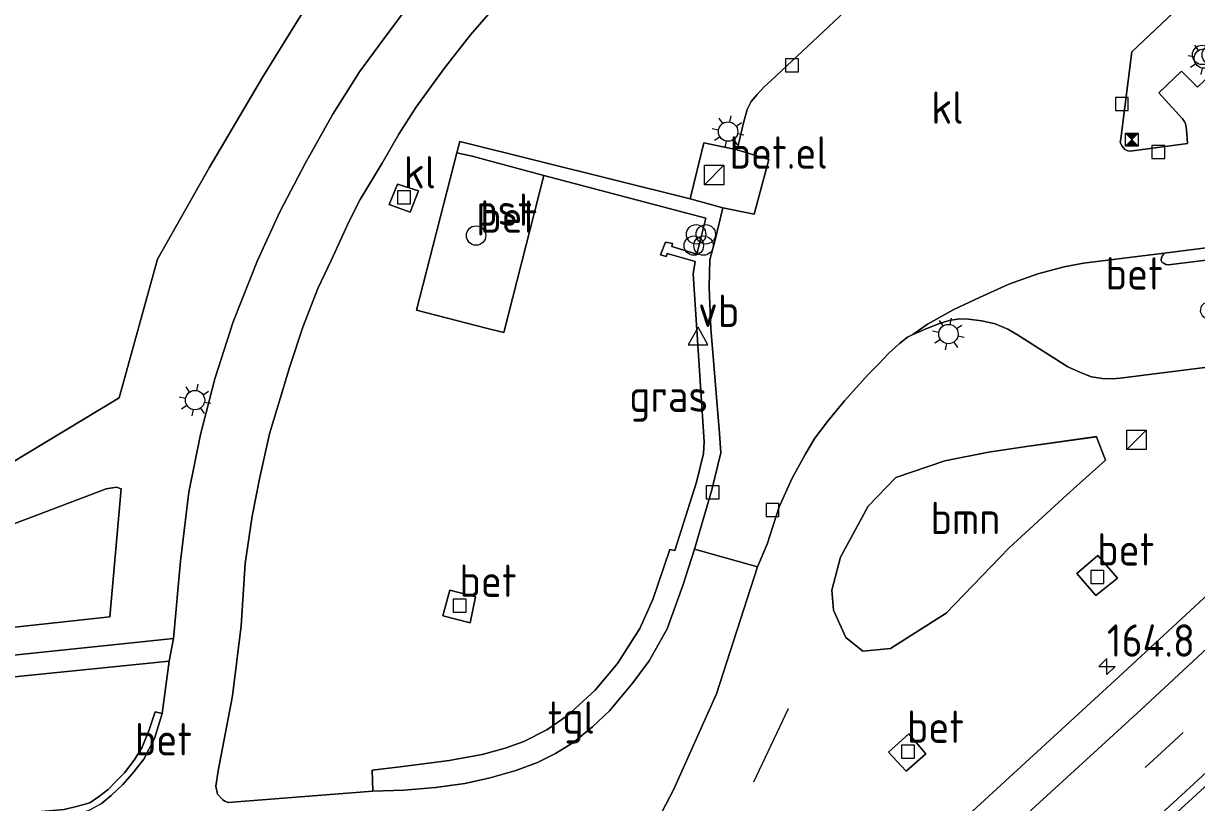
# Model space of a CAD drawing. Extents: x 253736 to 255979, y 477184 to 479215.
# Drawn here: x 255471.7 to 255562.3, y 478558.1 to 478618.3 of the extents above; entities that cross this region are included whole.
import ezdxf
from ezdxf.enums import TextEntityAlignment as Align

# ---------------------------------------------------------------- set-up
doc = ezdxf.new("R2010")
doc.units = 0
doc.linetypes.add('39strp', pattern=[12, 3, -9])
for name, color, linetype, lineweight in [('af-bs-doorgang', 8, 'Continuous', 18), ('af-bs-rasterhekwerk', 8, 'hekwerk', 18), ('as-bs-kilometr', 8, 'Continuous', 18), ('bp-b5-bomenstruiken', 8, 'Continuous', 18), ('bp-b5-boom', 8, 'Continuous', 18), ('bp-b5-grasland', 8, 'Continuous', 18), ('bp-bs-bomenrij', 8, 'laanbep', 18), ('mk-bs-39streep 0.15', 8, '39strp', 18), ('mk-bs-streep 0.15', 8, 'Continuous', 18), ('og-bs-bebouwing', 8, 'Continuous', 18), ('og-bs-inrichtingselement', 8, 'Continuous', 18), ('og-bs-terreinafscheiding', 8, 'Continuous', 18), ('vh-b5-verh_soort', 8, 'Continuous', 18), ('vh-bs-band', 8, 'Continuous', 18), ('wh-bs-kolk', 8, 'Continuous', 18), ('wm-bs-lichtmast', 8, 'Continuous', 18), ('wm-bs-verkeersbord', 8, 'Continuous', 18)]:
    doc.layers.add(name, color=color, linetype=linetype, lineweight=lineweight)
doc.styles.add('rtw_iso', font='isocp.shx')
doc.linetypes.add('hekwerk', pattern='A,7,-1.5,[1,RTW.shx,S=0.75,R=0,X=0,Y=0],-1.5', length=10)
doc.linetypes.add('laanbep', pattern='A,20,-1,[4,RTW.shx,S=0.75,R=0,X=0,Y=0],-1', length=22)

# ---------------------------------------------------------------- blocks, each defined once
blk = doc.blocks.new('kolk')
blk.add_lwpolyline([(-0.5, -0.5), (0.5, -0.5), (0.5, 0.5), (-0.5, 0.5)], close=True)
blk = doc.blocks.new('verkeersbord')
for p, q in [((0, 0.75), (-0.75, -0.625)), ((0.75, -0.625), (0, 0.75)), ((-0.75, -0.625), (0.75, -0.625))]:
    blk.add_line(p, q)
blk = doc.blocks.new('dtbattr')
at = {"style": 'rtw_iso'}
blk.add_attdef('TAG', (0.591, 0.868), '', height=2.5, dxfattribs=at)
blk = doc.blocks.new('camera')
h = blk.add_hatch(color=256)
h.paths.add_polyline_path([(0.5, 0.5), (-0.5, 0.5), (0, 0)])
h.paths.add_polyline_path([(0, 0), (-0.5, -0.5), (0.5, -0.5)])
for p, q in [((-0.5, 0.5), (0.5, -0.5)), ((0.5, 0.5), (-0.5, -0.5))]:
    blk.add_line(p, q)
blk.add_lwpolyline([(-0.5, 0.5), (0.5, 0.5), (0.5, -0.5), (-0.5, -0.5)], close=True)
blk = doc.blocks.new('dtbattr-r')
at = {"style": 'rtw_iso'}
blk.add_attdef('TAG', text='', height=2.5, dxfattribs=at).set_placement((0, 0), align=Align.MIDDLE_CENTER)
blk = doc.blocks.new('RW1 Buren totaal_ACAD_1_FMEBLOCK282')
at = {"layer": 'bp-b5-grasland'}
for points in [[(31.935, 30.578, 25.625), (10.973, 10.922, 25.37), (10.432, 10.442, 25.37), (9.894, 9.848, 25.376), (9.426, 9.302, 25.382), (9.102, 8.676, 25.382), (8.841, 7.662, 25.382), (8.335, 5.571, 25.397), (5.762, 6.109, 25.43), (4.699, 1.79, 25.436), (-13.085, 6.204, 25.313), (-13.31, 5.35, 25.295), (-16.433, -6.825, 25.295), (-11.051, -8.225, 25.295), (-9.681, -8.556, 25.325), (-6.595, 3.589, 25.325), (5.915, 0.298, 25.433), (5.234, -2.491, 25.412), (3.288, -1.902, 25.4), (3.352, -1.668, 25.4), (2.798, -1.577, 25.394), (2.41, -2.55, 25.394), (2.845, -2.677, 25.4), (2.923, -2.444, 25.397), (5.106, -3.057, 25.442), (4.93, -4.005, 25.415), (5.782, -17.006, 25.313), (5.735, -17.897, 25.31), (5.189, -20.103, 25.307), (3.535, -25.383, 25.277), (3.146, -25.306, 25.274), (1.831, -29.192, 25.289), (0.829, -31.423, 25.286), (-0.908, -34.139, 25.277), (-2.632, -36.201, 25.277), (-4.794, -38.181, 25.271), (-6.356, -39.245, 25.259), (-8.15, -40.146, 25.259), (-9.578, -40.672, 25.256), (-11.352, -41.15, 25.268), (-13.917, -41.635, 25.292), (-17.705, -42.12, 25.349), (-19.852, -42.369, 25.325), (-19.814, -43.985, 25.19), (-30.989, -44.872, 25.172), (-31.251, -44.773, 25.166), (-31.436, -44.649, 25.163), (-31.802, -44.236, 25.163), (-31.935, -43.596, 25.16), (-31.756, -42.421, 25.196), (-30.651, -36.635, 25.199), (-29.987, -31.219, 25.205), (-29.672, -26.399, 25.223), (-29.138, -22.754, 25.202), (-28.56, -19.849, 25.172), (-27.801, -16.367, 25.16), (-27.124, -14.172, 25.169), (-26.235, -11.184, 25.163), (-25.23, -8.138, 25.172), (-24.06, -5.152, 25.169), (-23.041, -2.981, 25.205), (-21.632, 0.055, 25.205), (-20.787, 1.736, 25.214), (-19.096, 4.537, 25.253), (-17.796, 6.775, 25.265), (-16.489, 8.838, 25.247), (-14.309, 11.854, 25.268), (-12.271, 14.465, 25.232), (-9.996, 17.065, 25.223), (-7.15, 20.103, 25.226), (-3.921, 23.233, 25.211), (3.694, 30.675, 25.223), (18.339, 44.872, 25.283)], [(-0.611, 21.18, 25.148), (-1.831, 22.4, 25.121), (-3.037, 21.144, 25.112), (-1.833, 19.877, 25.13)], [(-16.921, 0.756, 25.046), (-16.27, 2.404, 25.1), (-17.907, 2.912, 25.079), (-18.558, 1.346, 25.094)], [(-11.868, -28.977, 24.797), (-13.866, -28.467, 24.764), (-14.402, -30.44, 24.761), (-12.3, -30.991, 24.785)]]:
    blk.add_polyline3d(points, close=True, dxfattribs=at)
blk = doc.blocks.new('RW1 Buren totaal_ACAD_1_FMEBLOCK301')
at = {"layer": 'bp-b5-grasland'}
for points in [[(-72.247, -53.831, 25.364), (-69.914, -49.353, 25.358), (-66.591, -41.919, 25.292), (-63.411, -32.11, 25.262), (-62.675, -30.349, 25.346), (-61.734, -27.483, 25.355), (-60.736, -25.261, 25.406), (-59.74, -23.43, 25.439), (-58.982, -22.164, 25.457), (-58.003, -20.873, 25.46), (-56.696, -19.294, 25.469), (-54.868, -17.251, 25.487), (-54.078, -16.443, 25.481), (-53.288, -15.638, 25.478), (-52.436, -14.854, 25.487), (-51.834, -14.369, 25.502), (-51.405, -14.156, 25.517), (-50.938, -13.954, 25.523), (-50.335, -13.685, 25.535), (-49.354, -13.31, 25.589), (-48.609, -13.082, 25.61), (-47.815, -12.946, 25.613), (-47.126, -12.963, 25.619), (-46.078, -13.107, 25.622), (-45.045, -13.332, 25.628), (-44.072, -13.752, 25.631), (-43.339, -14.182, 25.634), (-39.435, -16.649, 25.652), (-38.938, -16.878, 25.652), (-38.346, -17.154, 25.652), (-37.624, -17.424, 25.649), (-36.782, -17.569, 25.652), (-36.014, -17.579, 25.652), (-35.391, -17.535, 25.652), (-26.214, -16.382, 25.685)], [(-14.016, -20.722, 25.721), (-35.506, -40.621, 25.662), (-51.523, -55.314, 25.626)]]:
    blk.add_polyline3d(points, dxfattribs=at)
for points in [[(-37.234, -22.053, 25.598), (-42.823, -22.851, 25.535), (-45.558, -23.261, 25.538), (-48.951, -23.921, 25.523), (-52.742, -25.215, 25.487), (-54.876, -27.414, 25.382), (-56.993, -31.368, 25.358), (-57.668, -33.922, 25.31), (-57.545, -35.465, 25.304), (-56.593, -37.564, 25.31), (-55.28, -38.623, 25.403), (-53.133, -38.43, 25.469), (-48.837, -35.697, 25.502), (-43.962, -30.636, 25.445), (-39.508, -26.544, 25.52), (-36.523, -23.879, 25.52)], [(-37.282, -34.329, 25.25), (-35.602, -32.98, 25.274), (-37.122, -31.25, 25.271), (-38.742, -32.63, 25.268)], [(-51.935, -47.91, 25.169), (-50.407, -46.561, 25.157), (-51.723, -45.013, 25.229), (-53.295, -46.437, 25.256)]]:
    blk.add_polyline3d(points, close=True, dxfattribs=at)
blk = doc.blocks.new('dtb')
blk.add_circle((0, 0), 0.75)
blk = doc.blocks.new('prullenbak')
for centre in [(-0.375, 0), (0.375, 0)]:
    blk.add_circle(centre, 0.75)
blk = doc.blocks.new('kast')
blk.add_line((-0.75, -0.75), (0.75, 0.75))
blk.add_lwpolyline([(-0.75, 0.75), (0.75, 0.75), (0.75, -0.75), (-0.75, -0.75)], close=True)
blk = doc.blocks.new('lantaarnpaal')
for p, q in [((0, 0.75), (0, 1.25)), ((-0.75, 0), (-1.25, 0)), ((-0.884, 0.884), (-0.53, 0.53)), ((0.53, 0.53), (0.884, 0.884)), ((0.75, 0), (1.25, 0)), ((-0.53, -0.53), (-0.884, -0.884)), ((0, -0.75), (0, -1.25)), ((0.53, -0.53), (0.884, -0.884))]:
    blk.add_line(p, q)
blk.add_circle((0, 0), 0.75)
blk = doc.blocks.new('RW1 Buren totaal_ACAD_1_FMEBLOCK906')
at = {"layer": 'vh-b5-verh_soort'}
for points in [[(-19.874, -2.733, 25.517), (-18.76, -1.934, 25.502), (-16.725, -0.806, 25.514), (-14.731, 0.136, 25.523), (-12.473, 1.16, 25.571), (-10.225, 1.945, 25.628), (-8.192, 2.488, 25.652), (-6.705, 2.781, 25.697), (-0.464, 3.54, 25.739), (-0.481, 3.49, 25.733), (-0.567, 3.397, 25.733), (-0.681, 3.222, 25.733), (-0.701, 2.989, 25.73), (-0.626, 2.827, 25.73), (-0.49, 2.766, 25.73), (-0.332, 2.663, 25.73), (-0.13, 2.66, 25.733), (10.47, 3.955, 25.796), (10.863, 4.113, 25.799), (11.03, 4.249, 25.811), (11.122, 4.428, 25.82), (11.139, 4.671, 25.82), (11.091, 4.791, 25.82), (10.909, 4.953, 25.82), (10.716, 4.974, 25.82), (19.874, 6.156, 25.775), (10.197, -3.122, 25.7), (9.808, -3.505, 25.685), (9.361, -3.894, 25.661), (8.508, -4.416, 25.661), (7.968, -4.536, 25.661), (7.21, -4.658, 25.661), (6.541, -4.807, 25.661), (5.317, -4.958, 25.685), (-3.86, -6.111, 25.652), (-4.483, -6.156, 25.652), (-5.251, -6.146, 25.652), (-6.093, -6.001, 25.649), (-6.815, -5.731, 25.652), (-7.407, -5.455, 25.652), (-7.905, -5.225, 25.652), (-11.808, -2.758, 25.634), (-12.541, -2.329, 25.631), (-13.514, -1.909, 25.628), (-14.547, -1.684, 25.622), (-15.595, -1.539, 25.619), (-16.284, -1.523, 25.613), (-17.078, -1.659, 25.61), (-17.823, -1.887, 25.589), (-18.804, -2.262, 25.535), (-19.407, -2.531, 25.523)], [(4.352, -0.071, 25.754), (2.806, -0.254, 25.739), (2.582, -0.361, 25.736), (2.398, -0.551, 25.739), (2.306, -0.96, 25.745), (2.464, -1.262, 25.742), (2.738, -1.459, 25.742), (3.025, -1.503, 25.748), (6.161, -1.121, 25.748), (6.376, -1.066, 25.745), (6.62, -0.854, 25.745), (6.734, -0.626, 25.745), (6.701, -0.377, 25.745), (6.626, -0.106, 25.745), (6.431, 0.041, 25.751), (6.214, 0.078, 25.745), (5.777, 0.077, 25.751)]]:
    blk.add_polyline3d(points, close=True, dxfattribs=at)
blk = doc.blocks.new('RW1 Buren totaal_ACAD_1_FMEBLOCK908')
at = {"layer": 'vh-b5-verh_soort'}
for points in [[(13.508, 2.824, 25.739), (13.6, 2.635, 25.739), (13.565, 2.421, 25.739), (13.341, 2.082, 25.76), (12.62, 1.131, 25.781), (1.551, -9.365, 25.826), (-2.795, -4.752, 25.88), (-4.576, -6.53, 25.841), (-5.859, -5.332, 25.85), (-7.624, -7.018, 25.838), (-8.874, -5.775, 25.835), (-10.62, -7.457, 25.79), (-8.78, -9.466, 25.793), (-8.661, -9.64, 25.793), (-8.552, -9.822, 25.793), (-8.472, -10.282, 25.793), (-8.394, -11.383, 25.718), (-12.828, -11.966, 25.601), (-13.014, -11.932, 25.595), (-13.247, -11.832, 25.598), (-13.459, -11.58, 25.598), (-13.6, -11.288, 25.598), (-13.549, -11.01, 25.601), (-12.703, -4.292, 25.646), (4.361, 11.826, 25.778), (4.51, 11.927, 25.778), (4.714, 11.966, 25.784), (5.03, 11.752, 25.784)], [(12.21, 2.305, 25.772), (4.293, 10.457, 25.772), (-5.648, 1.032, 25.772), (2.282, -7.212, 25.772)]]:
    blk.add_polyline3d(points, close=True, dxfattribs=at)
blk = doc.blocks.new('RW1 Buren totaal_ACAD_1_FMEBLOCK911')
at = {"layer": 'vh-b5-verh_soort'}
for points in [[(35.87, 7.82, 25.82), (20.747, -6.634, 25.775), (11.589, -7.816, 25.82), (0.409, -9.25, 25.739), (-5.832, -10.009, 25.697), (-7.319, -10.301, 25.652), (-9.352, -10.844, 25.628), (-11.6, -11.629, 25.571), (-13.858, -12.654, 25.523), (-15.852, -13.595, 25.514), (-17.887, -14.724, 25.502), (-19.001, -15.522, 25.517), (-19.43, -15.735, 25.502), (-20.032, -16.22, 25.487), (-20.884, -17.004, 25.478), (-21.674, -17.809, 25.481), (-22.464, -18.617, 25.487), (-24.292, -20.66, 25.469), (-25.6, -22.239, 25.46), (-26.578, -23.531, 25.457), (-27.337, -24.796, 25.439), (-28.332, -26.627, 25.406), (-29.33, -28.849, 25.355), (-30.271, -31.715, 25.346), (-31.008, -33.476, 25.262), (-35.87, -32.116, 25.193), (-34.54, -27.535, 25.202), (-33.836, -24.658, 25.199), (-33.957, -23.175, 25.229), (-34.628, -15.059, 25.319), (-34.748, -11.873, 25.331), (-34.701, -9.761, 25.346), (-34.293, -8.206, 25.358), (-33.703, -5.724, 25.367), (-31.26, -6.221, 25.367), (-30.141, -2.002, 25.379), (-32.589, -1.25, 25.397), (-32.084, 0.84, 25.382), (-31.823, 1.855, 25.382), (-31.499, 2.48, 25.382), (-31.031, 3.026, 25.376), (-30.492, 3.621, 25.37), (-29.952, 4.101, 25.37), (-8.99, 23.757, 25.625), (-8.01, 24.702, 25.628), (-6.332, 26.3, 25.685), (-5.775, 26.829, 25.685), (-5.24, 27.285, 25.685), (-4.685, 27.697, 25.673), (-4.078, 28.057, 25.673), (-3.53, 28.371, 25.667), (-2.951, 28.59, 25.667), (-2.229, 28.711, 25.67), (-1.6, 28.719, 25.682), (5.953, 29.392, 25.814), (6.848, 29.651, 25.814), (7.212, 29.8, 25.814), (7.681, 30.087, 25.811), (8.177, 30.471, 25.808), (8.556, 30.803, 25.814), (11.499, 33.476, 25.802)], [(24.118, 13.438, 25.739), (15.64, 22.366, 25.784), (15.324, 22.579, 25.784), (15.12, 22.541, 25.778), (14.97, 22.44, 25.778), (-2.093, 6.322, 25.646), (-2.94, -0.397, 25.601), (-2.99, -0.674, 25.598), (-2.849, -0.967, 25.598), (-2.637, -1.219, 25.598), (-2.404, -1.318, 25.595), (-2.218, -1.353, 25.601), (2.216, -0.77, 25.718), (2.138, 0.331, 25.793), (2.058, 0.792, 25.793), (1.948, 0.974, 25.793), (1.83, 1.147, 25.793), (-0.01, 3.156, 25.79), (1.736, 4.838, 25.835), (2.986, 3.596, 25.838), (4.751, 5.281, 25.85), (6.034, 4.083, 25.841), (7.815, 5.862, 25.88), (12.161, 1.248, 25.826), (23.23, 11.745, 25.781), (23.951, 12.695, 25.76), (24.175, 13.035, 25.739), (24.209, 13.248, 25.739)]]:
    blk.add_polyline3d(points, close=True, dxfattribs=at)
blk = doc.blocks.new('hecto')
for p, q in [((0, 0.625), (-0.625, 0)), ((0, -0.625), (0, 0.625)), ((-0.625, 0), (0.625, 0)), ((0.625, 0), (0, -0.625))]:
    blk.add_line(p, q)

msp = doc.modelspace()

# ---------------------------------------------------------------- linework, layer by layer
at = {"layer": 'af-bs-doorgang'}
for points in [[(255506.326, 478608.097, 25.325), (255505.164, 478608.362, 25.295)], [(255507.423, 478594.787, 25.295), (255508.793, 478594.456, 25.325)]]:
    msp.add_polyline3d(points, dxfattribs=at)
at = {"layer": 'af-bs-rasterhekwerk'}
for points in [[(255505.164, 478608.362, 25.295), (255502.041, 478596.187, 25.295), (255507.423, 478594.787, 25.295)], [(255508.793, 478594.456, 25.325), (255511.879, 478606.601, 25.325), (255506.326, 478608.097, 25.325)]]:
    msp.add_polyline3d(points, dxfattribs=at)
at = {"layer": 'bp-b5-bomenstruiken'}
for points in [[(255566.793, 478694.402, 25.34), (255558.304, 478688.337, 25.328), (255550.402, 478683.304, 25.355), (255544.619, 478679.189, 25.271), (255539.29, 478673.971, 25.271), (255532.293, 478667.605, 25.274), (255525.881, 478661.039, 25.277), (255524.288, 478659.206, 25.253), (255519.66, 478653.982, 25.184), (255513.636, 478647.592, 25.256), (255510.24, 478643.046, 25.256), (255505.883, 478636.603, 25.199), (255503.276, 478632.76, 25.196), (255499.961, 478628.152, 25.208), (255494.515, 478621.277, 25.193), (255490.164, 478614.227, 25.208), (255486.008, 478607.189, 25.22), (255482.037, 478600.122, 25.166), (255479.076, 478589.411, 25.283), (255465.001, 478580.942, 25.235)], [(255447.968, 478570.977, 24.815), (255478.051, 478582.391, 25.139), (255478.847, 478582.523, 25.16), (255479.217, 478582.388, 25.169), (255478.341, 478572.498, 25.247), (255468.834, 478571.45, 25.115)]]:
    msp.add_polyline3d(points, dxfattribs=at)
at = {"layer": 'bp-b5-boom'}
msp.add_polyline3d([(255554.569, 478586.414, 25.598), (255555.28, 478584.588, 25.52), (255552.295, 478581.924, 25.52), (255547.84, 478577.832, 25.445), (255542.966, 478572.77, 25.502), (255538.669, 478570.037, 25.469), (255536.523, 478569.844, 25.403), (255535.21, 478570.903, 25.31), (255534.258, 478573.002, 25.304), (255534.135, 478574.545, 25.31), (255534.809, 478577.099, 25.358), (255536.927, 478581.053, 25.382), (255539.06, 478583.253, 25.487), (255542.852, 478584.547, 25.523), (255546.244, 478585.207, 25.538), (255548.979, 478585.616, 25.535)], close=True, dxfattribs=at)
at = {"layer": 'bp-b5-grasland'}
for points in [[(255465.001, 478580.942, 25.235), (255479.076, 478589.411, 25.283), (255482.037, 478600.122, 25.166), (255486.008, 478607.189, 25.22), (255490.164, 478614.227, 25.208), (255494.515, 478621.277, 25.193), (255499.961, 478628.152, 25.208), (255503.276, 478632.76, 25.196), (255505.883, 478636.603, 25.199), (255510.24, 478643.046, 25.256), (255513.636, 478647.592, 25.256), (255519.66, 478653.982, 25.184), (255524.288, 478659.206, 25.253), (255525.881, 478661.039, 25.277), (255532.293, 478667.605, 25.274), (255539.29, 478673.971, 25.271), (255544.619, 478679.189, 25.271), (255550.402, 478683.304, 25.355), (255558.304, 478688.337, 25.328), (255566.793, 478694.402, 25.34)], [(255570.141, 478686.717, 25.481), (255562.033, 478679.336, 25.481), (255561.122, 478680.35, 25.532), (255550.468, 478675.872, 25.538), (255525.623, 478652.093, 25.55), (255514.573, 478641.094, 25.538), (255510.604, 478631.115, 25.391), (255511.26, 478630.446, 25.388), (255507.468, 478626.556, 25.451), (255504.492, 478623.381, 25.433), (255501.541, 478619.885, 25.46), (255499.515, 478617.16, 25.472), (255497.63, 478614.605, 25.469), (255495.579, 478611.343, 25.469), (255493.43, 478607.517, 25.466), (255491.466, 478603.792, 25.412), (255489.75, 478600.025, 25.403), (255487.875, 478595.3, 25.385), (255486.456, 478590.893, 25.358), (255485.35, 478586.575, 25.355), (255484.457, 478582.125, 25.28), (255483.811, 478576.796, 25.223), (255483.274, 478570.827, 25.127), (255452.626, 478567.631, 25.202)], [(255468.834, 478571.45, 25.115), (255478.341, 478572.498, 25.247), (255479.217, 478582.388, 25.169), (255478.847, 478582.523, 25.16), (255478.051, 478582.391, 25.139), (255447.968, 478570.977, 24.815)], [(255566.343, 478555.935, 25.94), (255546.277, 478537.612, 25.885), (255528.885, 478521.905, 25.847), (255510.645, 478505.634, 25.794), (255492.78, 478489.942, 25.746), (255485.58, 478483.661, 25.724), (255482.91, 478487.644, 25.772), (255490.181, 478493.98, 25.795), (255507.874, 478509.505, 25.833), (255526.432, 478526.11, 25.888), (255543.582, 478541.593, 25.924), (255563.526, 478559.905, 25.952)]]:
    msp.add_polyline3d(points, dxfattribs=at)
msp.add_polyline3d([(255482.384, 478565.012, 25.124), (255481.843, 478565.156, 25.181), (255481.379, 478563.753, 25.193), (255480.842, 478562.414, 25.181), (255480.223, 478561.425, 25.205), (255479.479, 478560.423, 25.211), (255478.824, 478559.778, 25.166), (255478.212, 478559.145, 25.16), (255477.461, 478558.584, 25.145), (255476.79, 478558.12, 25.145), (255475.874, 478557.854, 25.145), (255474.805, 478557.589, 25.145), (255472.154, 478557.376, 25.145), (255472.038, 478556.912, 25.067), (255447.693, 478555.171, 25.088), (255440.334, 478554.749, 25.172), (255438.07, 478554.556, 25.17), (255436.981, 478556.181, 25.212), (255453.397, 478566.067, 25.196), (255482.917, 478569.065, 25.1)], close=True, dxfattribs=at)
at = {"layer": 'bp-bs-bomenrij'}
msp.add_polyline3d([(255528.094, 478559.735, 25.409), (255530.776, 478565.399, 25.355)], dxfattribs=at)
at = {"layer": 'mk-bs-39streep 0.15'}
msp.add_polyline3d([(255743.486, 478742.65, 26.334), (255733.764, 478732.487, 26.307), (255716.416, 478714.5, 26.262), (255703.477, 478701.334, 26.214), (255686.146, 478683.807, 26.189), (255669.011, 478666.651, 26.132), (255651.806, 478649.664, 26.095), (255634.156, 478632.487, 26.044), (255616.755, 478615.656, 26.001), (255597.113, 478597.019, 25.955), (255578.859, 478579.877, 25.915), (255560.555, 478562.873, 25.848), (255540.985, 478544.918, 25.82), (255523.589, 478529.254, 25.777), (255504.934, 478512.616, 25.725), (255485.884, 478495.851, 25.672), (255480.533, 478491.193, 25.662)], dxfattribs=at)
at = {"layer": 'mk-bs-streep 0.15'}
for points in [[(255774.802, 478780.677, 26.362), (255757.607, 478762.591, 26.29), (255739.706, 478743.815, 26.241), (255723.53, 478726.907, 26.206), (255701.785, 478704.588, 26.093), (255690.429, 478693.113, 26.128), (255666.547, 478669.155, 26.061), (255650.056, 478652.896, 26.011), (255630.35, 478633.684, 25.967), (255612.635, 478616.642, 25.945), (255595.098, 478599.952, 25.876), (255579.599, 478585.403, 25.823), (255557.994, 478565.311, 25.763), (255542.046, 478550.69, 25.714), (255520.836, 478531.514, 25.659), (255504.218, 478516.699, 25.599), (255483.646, 478498.514, 25.557), (255478.579, 478494.109, 25.542)], [(255745.445, 478739.705, 26.423), (255736.312, 478730.157, 26.385), (255719.168, 478712.334, 26.349), (255705.967, 478698.872, 26.297), (255688.618, 478681.345, 26.27), (255671.474, 478664.17, 26.222), (255654.078, 478647.022, 26.172), (255636.75, 478630.187, 26.126), (255619.099, 478613.127, 26.087), (255599.521, 478594.543, 26.047), (255581.125, 478577.228, 26.004), (255563.067, 478560.487, 25.935), (255543.167, 478542.181, 25.891), (255525.942, 478526.707, 25.863), (255507.405, 478510.133, 25.813), (255489.753, 478494.626, 25.785), (255482.484, 478488.281, 25.759)]]:
    msp.add_polyline3d(points, dxfattribs=at)
at = {"layer": 'og-bs-terreinafscheiding'}
for points in [[(255482.91, 478487.644, 25.772), (255490.181, 478493.98, 25.795), (255507.874, 478509.505, 25.833), (255526.432, 478526.11, 25.888), (255543.582, 478541.593, 25.924), (255563.526, 478559.905, 25.952), (255581.495, 478576.534, 26.021), (255600.015, 478593.957, 26.065), (255619.453, 478612.399, 26.096), (255637.281, 478629.581, 26.15), (255654.601, 478646.446, 26.182), (255671.977, 478663.64, 26.24), (255689.036, 478680.734, 26.279), (255706.454, 478698.315, 26.297), (255719.557, 478711.716, 26.361), (255736.817, 478729.573, 26.403), (255745.891, 478739.035, 26.433)], [(255672.153, 478697.983, 25.798), (255680.747, 478701.117, 25.851), (255688.975, 478704.906, 25.891), (255697.204, 478709.317, 25.969), (255704.485, 478714.131, 26.027), (255712.087, 478720.309, 26.148), (255712.324, 478719.876, 26.124), (255699.55, 478706.588, 26.01), (255688.217, 478695.106, 25.98), (255664.099, 478670.957, 25.949), (255648.151, 478655.198, 25.914), (255628.033, 478635.588, 25.846), (255610.635, 478618.887, 25.841), (255592.74, 478601.87, 25.763), (255577.786, 478587.745, 25.721), (255556.296, 478567.846, 25.662), (255540.279, 478553.154, 25.626), (255518.573, 478533.556, 25.555), (255502.258, 478519.001, 25.521), (255481.292, 478500.471, 25.459), (255476.892, 478496.626, 25.446)], [(255465.001, 478580.942, 25.235), (255479.076, 478589.411, 25.283), (255482.037, 478600.122, 25.166), (255486.008, 478607.189, 25.22), (255490.164, 478614.227, 25.208), (255494.515, 478621.277, 25.193), (255499.961, 478628.152, 25.208), (255503.276, 478632.76, 25.196), (255505.883, 478636.603, 25.199), (255510.24, 478643.046, 25.256), (255513.636, 478647.592, 25.256), (255519.66, 478653.982, 25.184), (255524.288, 478659.206, 25.253), (255525.881, 478661.039, 25.277), (255532.293, 478667.605, 25.274), (255539.29, 478673.971, 25.271), (255544.619, 478679.189, 25.271), (255550.402, 478683.304, 25.355), (255558.304, 478688.337, 25.328), (255566.793, 478694.402, 25.34)], [(255550.409, 478633.59, 25.625), (255529.447, 478613.934, 25.37), (255528.906, 478613.454, 25.37), (255528.368, 478612.86, 25.376), (255527.9, 478612.314, 25.382), (255527.576, 478611.688, 25.382), (255527.315, 478610.674, 25.382), (255526.809, 478608.583, 25.397), (255524.236, 478609.121, 25.43), (255523.173, 478604.802, 25.436), (255525.695, 478604.109, 25.367), (255525.105, 478601.627, 25.358), (255524.698, 478600.072, 25.346), (255524.651, 478597.961, 25.331), (255524.77, 478594.774, 25.319), (255525.441, 478586.658, 25.229), (255525.563, 478585.175, 25.199), (255524.859, 478582.298, 25.202), (255523.529, 478577.717, 25.193)], [(255562.384, 478613.429, 25.838), (255561.134, 478614.672, 25.835), (255559.388, 478612.99, 25.79), (255561.229, 478610.981, 25.793), (255561.347, 478610.807, 25.793), (255561.457, 478610.625, 25.793), (255561.537, 478610.165, 25.793), (255561.614, 478609.064, 25.718), (255557.18, 478608.481, 25.601), (255556.995, 478608.515, 25.595), (255556.762, 478608.615, 25.598), (255556.55, 478608.867, 25.598), (255556.409, 478609.159, 25.598), (255556.459, 478609.437, 25.601), (255557.305, 478616.155, 25.646), (255574.369, 478632.273, 25.778)], [(255477.669, 478558.03, 25.115), (255478.438, 478558.677, 25.112), (255479.342, 478559.526, 25.112), (255480.107, 478560.385, 25.112), (255480.959, 478561.484, 25.13), (255481.789, 478563.091, 25.139), (255482.384, 478565.012, 25.124), (255482.917, 478569.065, 25.1), (255483.274, 478570.827, 25.127), (255483.811, 478576.796, 25.223), (255484.457, 478582.125, 25.28), (255485.35, 478586.575, 25.355), (255486.456, 478590.893, 25.358), (255487.875, 478595.3, 25.385), (255489.75, 478600.025, 25.403), (255491.466, 478603.792, 25.412), (255493.43, 478607.517, 25.466), (255495.579, 478611.343, 25.469), (255497.63, 478614.605, 25.469), (255499.515, 478617.16, 25.472), (255501.541, 478619.885, 25.46)], [(255519.555, 478554.636, 25.364), (255521.888, 478559.114, 25.358), (255525.211, 478566.549, 25.292), (255528.391, 478576.358, 25.262), (255523.529, 478577.717, 25.193), (255522.619, 478574.902, 25.208), (255521.406, 478571.572, 25.217), (255520.001, 478569.082, 25.256), (255518.755, 478567.396, 25.253), (255516.954, 478565.215, 25.229), (255515.644, 478563.986, 25.211), (255514.105, 478562.758, 25.205), (255512.78, 478561.927, 25.205), (255511.378, 478561.233, 25.205), (255509.704, 478560.616, 25.205), (255507.731, 478560.052, 25.172), (255505.778, 478559.604, 25.166), (255503.504, 478559.312, 25.157), (255501.06, 478559.1, 25.148), (255498.66, 478559.027, 25.19), (255487.485, 478558.14, 25.172), (255487.223, 478558.239, 25.166), (255487.038, 478558.363, 25.163), (255486.672, 478558.776, 25.163), (255486.539, 478559.416, 25.16), (255486.718, 478560.591, 25.196), (255487.823, 478566.377, 25.199), (255488.487, 478571.793, 25.205), (255488.802, 478576.613, 25.223), (255489.336, 478580.258, 25.202), (255489.914, 478583.163, 25.172), (255490.673, 478586.645, 25.16), (255491.35, 478588.84, 25.169), (255492.239, 478591.828, 25.163), (255493.244, 478594.874, 25.172), (255494.414, 478597.86, 25.169), (255495.433, 478600.031, 25.205), (255496.842, 478603.067, 25.205), (255497.687, 478604.748, 25.214), (255499.378, 478607.549, 25.253), (255500.678, 478609.787, 25.265), (255501.985, 478611.85, 25.247), (255504.165, 478614.866, 25.268), (255506.203, 478617.477, 25.232), (255508.478, 478620.077, 25.223)], [(255523.173, 478604.802, 25.436), (255505.389, 478609.216, 25.313), (255505.164, 478608.362, 25.295)], [(255525.695, 478604.109, 25.367), (255528.139, 478603.612, 25.367), (255529.257, 478607.832, 25.379), (255526.809, 478608.583, 25.397)], [(255511.879, 478606.601, 25.325), (255524.389, 478603.31, 25.433), (255523.708, 478600.521, 25.412), (255521.762, 478601.11, 25.4), (255521.826, 478601.344, 25.4), (255521.272, 478601.435, 25.394), (255520.884, 478600.462, 25.394), (255521.319, 478600.335, 25.4), (255521.397, 478600.568, 25.397), (255523.58, 478599.955, 25.442), (255523.404, 478599.007, 25.415), (255524.256, 478586.006, 25.313), (255524.209, 478585.115, 25.31), (255523.663, 478582.909, 25.307), (255522.009, 478577.629, 25.277), (255521.62, 478577.706, 25.274), (255520.305, 478573.82, 25.289), (255519.303, 478571.589, 25.286), (255517.566, 478568.873, 25.277), (255515.842, 478566.811, 25.277), (255513.68, 478564.831, 25.271), (255512.118, 478563.767, 25.259), (255510.324, 478562.866, 25.259), (255508.896, 478562.34, 25.256), (255507.122, 478561.862, 25.268), (255504.557, 478561.377, 25.292), (255500.769, 478560.892, 25.349), (255498.622, 478560.643, 25.325), (255498.66, 478559.027, 25.19)], [(255501.553, 478603.768, 25.046), (255502.204, 478605.416, 25.1), (255500.567, 478605.924, 25.079), (255499.916, 478604.358, 25.094), (255501.553, 478603.768, 25.046)], [(255570.988, 478602.018, 25.82), (255559.807, 478600.584, 25.739), (255553.566, 478599.825, 25.697), (255552.08, 478599.532, 25.652), (255550.046, 478598.989, 25.628), (255547.798, 478598.204, 25.571), (255545.541, 478597.18, 25.523), (255543.547, 478596.238, 25.514), (255541.512, 478595.11, 25.502), (255540.397, 478594.311, 25.517)], [(255570.988, 478602.018, 25.82), (255571.18, 478601.997, 25.82), (255571.363, 478601.835, 25.82), (255571.411, 478601.715, 25.82), (255571.393, 478601.472, 25.82), (255571.301, 478601.293, 25.811), (255571.135, 478601.157, 25.799), (255570.742, 478600.999, 25.796), (255560.141, 478599.704, 25.733), (255559.94, 478599.707, 25.73), (255559.781, 478599.81, 25.73), (255559.646, 478599.871, 25.73), (255559.57, 478600.033, 25.73), (255559.59, 478600.266, 25.733), (255559.704, 478600.441, 25.733), (255559.79, 478600.534, 25.733), (255559.807, 478600.584, 25.739)], [(255565.589, 478592.086, 25.685), (255556.412, 478590.933, 25.652), (255555.789, 478590.888, 25.652), (255555.02, 478590.898, 25.652), (255554.179, 478591.043, 25.649), (255553.456, 478591.313, 25.652), (255552.865, 478591.589, 25.652), (255552.367, 478591.819, 25.652), (255548.463, 478594.286, 25.634), (255547.73, 478594.715, 25.631), (255546.757, 478595.135, 25.628), (255545.725, 478595.36, 25.622), (255544.677, 478595.505, 25.619), (255543.988, 478595.521, 25.613), (255543.194, 478595.385, 25.61), (255542.448, 478595.157, 25.589), (255541.467, 478594.782, 25.535), (255540.864, 478594.513, 25.523), (255540.397, 478594.311, 25.517), (255539.969, 478594.098, 25.502), (255539.366, 478593.613, 25.487), (255538.515, 478592.829, 25.478), (255537.725, 478592.024, 25.481), (255536.934, 478591.216, 25.487), (255535.107, 478589.173, 25.469), (255533.799, 478587.595, 25.46), (255532.82, 478586.303, 25.457), (255532.062, 478585.037, 25.439), (255531.067, 478583.206, 25.406), (255530.068, 478580.984, 25.355), (255529.127, 478578.118, 25.346), (255528.391, 478576.358, 25.262)], [(255554.569, 478586.414, 25.598), (255548.979, 478585.616, 25.535), (255546.244, 478585.207, 25.538), (255542.852, 478584.547, 25.523), (255539.06, 478583.253, 25.487), (255536.927, 478581.053, 25.382), (255534.809, 478577.099, 25.358), (255534.135, 478574.545, 25.31), (255534.258, 478573.002, 25.304), (255535.21, 478570.903, 25.31), (255536.523, 478569.844, 25.403), (255538.669, 478570.037, 25.469), (255542.966, 478572.77, 25.502), (255547.84, 478577.832, 25.445), (255552.295, 478581.924, 25.52), (255555.28, 478584.588, 25.52), (255554.569, 478586.414, 25.598)], [(255468.834, 478571.45, 25.115), (255478.341, 478572.498, 25.247), (255479.217, 478582.388, 25.169), (255478.847, 478582.523, 25.16), (255478.051, 478582.391, 25.139), (255447.968, 478570.977, 24.815)], [(255554.521, 478574.139, 25.25), (255556.2, 478575.487, 25.274), (255554.681, 478577.218, 25.271), (255553.061, 478575.837, 25.268), (255554.521, 478574.139, 25.25)], [(255506.606, 478574.035, 24.797), (255504.608, 478574.545, 24.764), (255504.072, 478572.572, 24.761), (255506.174, 478572.021, 24.785), (255506.606, 478574.035, 24.797)], [(255435.961, 478557.703, 25.239), (255452.626, 478567.631, 25.202), (255483.274, 478570.827, 25.127)], [(255482.917, 478569.065, 25.1), (255453.397, 478566.067, 25.196), (255436.981, 478556.181, 25.212)], [(255539.868, 478560.558, 25.169), (255541.395, 478561.906, 25.157), (255540.079, 478563.454, 25.229), (255538.508, 478562.03, 25.256), (255539.868, 478560.558, 25.169)]]:
    msp.add_polyline3d(points, dxfattribs=at)
at = {"layer": 'vh-b5-verh_soort'}
for points in [[(255477.669, 478558.03, 25.115), (255478.438, 478558.677, 25.112), (255479.342, 478559.526, 25.112), (255480.107, 478560.385, 25.112), (255480.959, 478561.484, 25.13), (255481.789, 478563.091, 25.139), (255482.384, 478565.012, 25.124), (255482.917, 478569.065, 25.1), (255483.274, 478570.827, 25.127), (255483.811, 478576.796, 25.223), (255484.457, 478582.125, 25.28), (255485.35, 478586.575, 25.355), (255486.456, 478590.893, 25.358), (255487.875, 478595.3, 25.385), (255489.75, 478600.025, 25.403), (255491.466, 478603.792, 25.412), (255493.43, 478607.517, 25.466), (255495.579, 478611.343, 25.469), (255497.63, 478614.605, 25.469), (255499.515, 478617.16, 25.472), (255501.541, 478619.885, 25.46)], [(255508.478, 478620.077, 25.223), (255506.203, 478617.477, 25.232), (255504.165, 478614.866, 25.268), (255501.985, 478611.85, 25.247), (255500.678, 478609.787, 25.265), (255499.378, 478607.549, 25.253), (255497.687, 478604.748, 25.214), (255496.842, 478603.067, 25.205), (255495.433, 478600.031, 25.205), (255494.414, 478597.86, 25.169), (255493.244, 478594.874, 25.172), (255492.239, 478591.828, 25.163), (255491.35, 478588.84, 25.169), (255490.673, 478586.645, 25.16), (255489.914, 478583.163, 25.172), (255489.336, 478580.258, 25.202), (255488.802, 478576.613, 25.223), (255488.487, 478571.793, 25.205), (255487.823, 478566.377, 25.199), (255486.718, 478560.591, 25.196), (255486.539, 478559.416, 25.16), (255486.672, 478558.776, 25.163), (255487.038, 478558.363, 25.163), (255487.223, 478558.239, 25.166), (255487.485, 478558.14, 25.172), (255498.66, 478559.027, 25.19), (255501.06, 478559.1, 25.148), (255503.504, 478559.312, 25.157), (255505.778, 478559.604, 25.166), (255507.731, 478560.052, 25.172), (255509.704, 478560.616, 25.205), (255511.378, 478561.233, 25.205), (255512.78, 478561.927, 25.205), (255514.105, 478562.758, 25.205), (255515.644, 478563.986, 25.211), (255516.954, 478565.215, 25.229), (255518.755, 478567.396, 25.253), (255520.001, 478569.082, 25.256), (255521.406, 478571.572, 25.217), (255522.619, 478574.902, 25.208), (255523.529, 478577.717, 25.193), (255528.391, 478576.358, 25.262), (255525.211, 478566.549, 25.292), (255521.888, 478559.114, 25.358), (255519.555, 478554.636, 25.364)], [(255563.526, 478559.905, 25.952), (255543.582, 478541.593, 25.924), (255526.432, 478526.11, 25.888), (255507.874, 478509.505, 25.833), (255490.181, 478493.98, 25.795), (255482.91, 478487.644, 25.772), (255482.484, 478488.281, 25.759), (255480.533, 478491.193, 25.662), (255478.579, 478494.109, 25.542), (255476.892, 478496.626, 25.446), (255481.292, 478500.471, 25.459), (255502.258, 478519.001, 25.521), (255518.573, 478533.556, 25.555), (255540.279, 478553.154, 25.626), (255556.296, 478567.846, 25.662), (255577.786, 478587.745, 25.721)]]:
    msp.add_polyline3d(points, dxfattribs=at)
for points in [[(255523.173, 478604.802, 25.436), (255525.695, 478604.109, 25.367), (255525.105, 478601.627, 25.358), (255524.698, 478600.072, 25.346), (255524.651, 478597.961, 25.331), (255524.77, 478594.774, 25.319), (255525.441, 478586.658, 25.229), (255525.563, 478585.175, 25.199), (255524.859, 478582.298, 25.202), (255523.529, 478577.717, 25.193), (255522.619, 478574.902, 25.208), (255521.406, 478571.572, 25.217), (255520.001, 478569.082, 25.256), (255518.755, 478567.396, 25.253), (255516.954, 478565.215, 25.229), (255515.644, 478563.986, 25.211), (255514.105, 478562.758, 25.205), (255512.78, 478561.927, 25.205), (255511.378, 478561.233, 25.205), (255509.704, 478560.616, 25.205), (255507.731, 478560.052, 25.172), (255505.778, 478559.604, 25.166), (255503.504, 478559.312, 25.157), (255501.06, 478559.1, 25.148), (255498.66, 478559.027, 25.19), (255498.622, 478560.643, 25.325), (255500.769, 478560.892, 25.349), (255504.557, 478561.377, 25.292), (255507.122, 478561.862, 25.268), (255508.896, 478562.34, 25.256), (255510.324, 478562.866, 25.259), (255512.118, 478563.767, 25.259), (255513.68, 478564.831, 25.271), (255515.842, 478566.811, 25.277), (255517.566, 478568.873, 25.277), (255519.303, 478571.589, 25.286), (255520.305, 478573.82, 25.289), (255521.62, 478577.706, 25.274), (255522.009, 478577.629, 25.277), (255523.663, 478582.909, 25.307), (255524.209, 478585.115, 25.31), (255524.256, 478586.006, 25.313), (255523.404, 478599.007, 25.415), (255523.58, 478599.955, 25.442), (255521.397, 478600.568, 25.397), (255521.319, 478600.335, 25.4), (255520.884, 478600.462, 25.394), (255521.272, 478601.435, 25.394), (255521.826, 478601.344, 25.4), (255521.762, 478601.11, 25.4), (255523.708, 478600.521, 25.412), (255524.389, 478603.31, 25.433), (255511.879, 478606.601, 25.325), (255506.326, 478608.097, 25.325), (255505.164, 478608.362, 25.295), (255505.389, 478609.216, 25.313)], [(255526.809, 478608.583, 25.397), (255529.257, 478607.832, 25.379), (255528.139, 478603.612, 25.367), (255525.695, 478604.109, 25.367), (255523.173, 478604.802, 25.436), (255524.236, 478609.121, 25.43)], [(255506.326, 478608.097, 25.325), (255511.879, 478606.601, 25.325), (255508.793, 478594.456, 25.325), (255507.423, 478594.787, 25.295), (255502.041, 478596.187, 25.295), (255505.164, 478608.362, 25.295)], [(255501.553, 478603.768, 25.046), (255499.916, 478604.358, 25.094), (255500.567, 478605.924, 25.079), (255502.204, 478605.416, 25.1)], [(255559.807, 478600.584, 25.739), (255570.988, 478602.018, 25.82), (255571.18, 478601.997, 25.82), (255571.363, 478601.835, 25.82), (255571.411, 478601.715, 25.82), (255571.393, 478601.472, 25.82), (255571.301, 478601.293, 25.811), (255571.135, 478601.157, 25.799), (255570.742, 478600.999, 25.796), (255560.141, 478599.704, 25.733), (255559.94, 478599.707, 25.73), (255559.781, 478599.81, 25.73), (255559.646, 478599.871, 25.73), (255559.57, 478600.033, 25.73), (255559.59, 478600.266, 25.733), (255559.704, 478600.441, 25.733), (255559.79, 478600.534, 25.733)], [(255554.521, 478574.139, 25.25), (255553.061, 478575.837, 25.268), (255554.681, 478577.218, 25.271), (255556.2, 478575.487, 25.274)], [(255506.606, 478574.035, 24.797), (255506.174, 478572.021, 24.785), (255504.072, 478572.572, 24.761), (255504.608, 478574.545, 24.764)], [(255482.917, 478569.065, 25.1), (255453.397, 478566.067, 25.196), (255436.981, 478556.181, 25.212), (255435.961, 478557.703, 25.239), (255452.626, 478567.631, 25.202), (255483.274, 478570.827, 25.127)], [(255482.384, 478565.012, 25.124), (255481.789, 478563.091, 25.139), (255480.959, 478561.484, 25.13), (255480.107, 478560.385, 25.112), (255479.342, 478559.526, 25.112), (255478.438, 478558.677, 25.112), (255477.669, 478558.03, 25.115), (255476.718, 478557.531, 25.109), (255475.709, 478557.182, 25.106), (255474.543, 478557.048, 25.103), (255472.038, 478556.912, 25.067), (255472.154, 478557.376, 25.145), (255474.805, 478557.589, 25.145), (255475.874, 478557.854, 25.145), (255476.79, 478558.12, 25.145), (255477.461, 478558.584, 25.145), (255478.212, 478559.145, 25.16), (255478.824, 478559.778, 25.166), (255479.479, 478560.423, 25.211), (255480.223, 478561.425, 25.205), (255480.842, 478562.414, 25.181), (255481.379, 478563.753, 25.193), (255481.843, 478565.156, 25.181)], [(255539.868, 478560.558, 25.169), (255538.508, 478562.03, 25.256), (255540.079, 478563.454, 25.229), (255541.395, 478561.906, 25.157)]]:
    msp.add_polyline3d(points, close=True, dxfattribs=at)
at = {"layer": 'vh-bs-band'}
msp.add_polyline3d([(255482.384, 478565.012, 25.124), (255481.843, 478565.156, 25.181), (255481.379, 478563.753, 25.193), (255480.842, 478562.414, 25.181), (255480.223, 478561.425, 25.205), (255479.479, 478560.423, 25.211), (255478.824, 478559.778, 25.166), (255478.212, 478559.145, 25.16), (255477.461, 478558.584, 25.145), (255476.79, 478558.12, 25.145), (255475.874, 478557.854, 25.145), (255474.805, 478557.589, 25.145), (255472.154, 478557.376, 25.145), (255472.038, 478556.912, 25.067)], dxfattribs=at)

# ---------------------------------------------------------------- block references
at = {"layer": 'as-bs-kilometr'}
ref = msp.add_blockref('dtbattr', (255555.384, 478568.657, 25.528), dxfattribs=at)
ref.add_attrib('TAG', '164.8', dxfattribs={"layer": '0', "height": 2.5, "style": 'rtw_iso'}).set_placement((255555.384, 478568.657, 25.528), align=Align.BOTTOM_LEFT)
msp.add_blockref('hecto', (255555.384, 478568.657, 25.528), dxfattribs=at)
at = {"layer": 'bp-b5-boom'}
ref = msp.add_blockref('dtbattr-r', (255541.757812, 478578.125, 25.458941), dxfattribs=at)
ref.add_attrib('TAG', 'bmn', dxfattribs={"layer": '0', "height": 2.5, "style": 'rtw_iso'}).set_placement((255541.757812, 478578.125, 25.458941), align=Align.BOTTOM_LEFT)
at = {"layer": 'bp-b5-grasland'}
for name, p in [('RW1 Buren totaal_ACAD_1_FMEBLOCK301', (255591.8025, 478608.4675)), ('RW1 Buren totaal_ACAD_1_FMEBLOCK282', (255518.474, 478603.012))]:
    msp.add_blockref(name, p, dxfattribs=at)
ref = msp.add_blockref('dtbattr-r', (255518.46875, 478587.578125, 25.242989), dxfattribs=at)
ref.add_attrib('TAG', 'gras', dxfattribs={"layer": '0', "height": 2.5, "style": 'rtw_iso'}).set_placement((255518.46875, 478587.578125, 25.242989), align=Align.BOTTOM_LEFT)
at = {"layer": 'og-bs-bebouwing'}
ref = msp.add_blockref('dtbattr', (255506.641, 478601.96, 25.337), dxfattribs=at)
ref.add_attrib('TAG', 'pst', dxfattribs={"layer": '0', "height": 2.5, "style": 'rtw_iso'}).set_placement((255506.641, 478601.96, 25.337), align=Align.BOTTOM_LEFT)
msp.add_blockref('dtb', (255506.641, 478601.96, 25.337), dxfattribs=at)
at = {"layer": 'og-bs-inrichtingselement'}
for name, p in [('prullenbak', (255563.111, 478615.921, 26.591)), ('camera', (255557.306, 478609.364, 25.709)), ('kast', (255525.041, 478606.637, 26.012)), ('prullenbak', (255524.013, 478602.05, 26.141)), ('prullenbak', (255523.838, 478601.179, 26.141)), ('kast', (255557.663, 478586.162, 26.183))]:
    msp.add_blockref(name, p, dxfattribs=at)
at = {"layer": 'vh-b5-verh_soort'}
for name, p in [('RW1 Buren totaal_ACAD_1_FMEBLOCK911', (255559.3985, 478609.8335)), ('RW1 Buren totaal_ACAD_1_FMEBLOCK908', (255570.0085, 478620.447)), ('RW1 Buren totaal_ACAD_1_FMEBLOCK906', (255560.2715, 478597.044))]:
    msp.add_blockref(name, p, dxfattribs=at)
ref = msp.add_blockref('dtbattr-r', (255541.8125, 478609.84375, 25.601989), dxfattribs=at)
ref.add_attrib('TAG', 'kl', dxfattribs={"layer": '0', "height": 2.5, "style": 'rtw_iso'}).set_placement((255541.8125, 478609.84375, 25.601989), align=Align.BOTTOM_LEFT)
ref = msp.add_blockref('dtbattr-r', (255526.21875, 478606.375, 25.396143), dxfattribs=at)
ref.add_attrib('TAG', 'bet.el', dxfattribs={"layer": '0', "height": 2.5, "style": 'rtw_iso'}).set_placement((255526.21875, 478606.375, 25.396143), align=Align.BOTTOM_LEFT)
ref = msp.add_blockref('dtbattr-r', (255501.054688, 478604.84375, 25.073), dxfattribs=at)
ref.add_attrib('TAG', 'kl', dxfattribs={"layer": '0', "height": 2.5, "style": 'rtw_iso'}).set_placement((255501.054688, 478604.84375, 25.073), align=Align.BOTTOM_LEFT)
ref = msp.add_blockref('dtbattr-r', (255506.953125, 478601.421875, 25.312143), dxfattribs=at)
ref.add_attrib('TAG', 'bet', dxfattribs={"layer": '0', "height": 2.5, "style": 'rtw_iso'}).set_placement((255506.953125, 478601.421875, 25.312143), align=Align.BOTTOM_LEFT)
ref = msp.add_blockref('dtbattr-r', (255555.28125, 478597.03125, 25.690743), dxfattribs=at)
ref.add_attrib('TAG', 'bet', dxfattribs={"layer": '0', "height": 2.5, "style": 'rtw_iso'}).set_placement((255555.28125, 478597.03125, 25.690743), align=Align.BOTTOM_LEFT)
ref = msp.add_blockref('dtbattr-r', (255554.625, 478575.703125, 25.2626), dxfattribs=at)
ref.add_attrib('TAG', 'bet', dxfattribs={"layer": '0', "height": 2.5, "style": 'rtw_iso'}).set_placement((255554.625, 478575.703125, 25.2626), align=Align.BOTTOM_LEFT)
ref = msp.add_blockref('dtbattr-r', (255505.351562, 478573.28125, 24.7808), dxfattribs=at)
ref.add_attrib('TAG', 'bet', dxfattribs={"layer": '0', "height": 2.5, "style": 'rtw_iso'}).set_placement((255505.351562, 478573.28125, 24.7808), align=Align.BOTTOM_LEFT)
ref = msp.add_blockref('dtbattr-r', (255512.15625, 478562.703125, 25.292579), dxfattribs=at)
ref.add_attrib('TAG', 'tgl', dxfattribs={"layer": '0', "height": 2.5, "style": 'rtw_iso'}).set_placement((255512.15625, 478562.703125, 25.292579), align=Align.BOTTOM_LEFT)
ref = msp.add_blockref('dtbattr-r', (255539.921875, 478562, 25.196), dxfattribs=at)
ref.add_attrib('TAG', 'bet', dxfattribs={"layer": '0', "height": 2.5, "style": 'rtw_iso'}).set_placement((255539.921875, 478562, 25.196), align=Align.BOTTOM_LEFT)
ref = msp.add_blockref('dtbattr-r', (255480.273438, 478561.03125, 25.140625), dxfattribs=at)
ref.add_attrib('TAG', 'bet', dxfattribs={"layer": '0', "height": 2.5, "style": 'rtw_iso'}).set_placement((255480.273438, 478561.03125, 25.140625), align=Align.BOTTOM_LEFT)
at = {"layer": 'wh-bs-kolk'}
for p in [(255531.044, 478615.103, 25.454), (255556.533, 478612.121, 25.613), (255559.353, 478608.413, 25.634), (255501.075, 478604.904, 25.055), (255524.919, 478582.105, 25.178), (255529.544, 478580.744, 25.307), (255554.642, 478575.564, 25.217), (255505.371, 478573.36, 24.692), (255540.005, 478562.064, 25.148)]:
    msp.add_blockref('kolk', p, dxfattribs=at)
at = {"layer": 'wm-bs-lichtmast', "rotation": 33.8}
for p in [(255562.874, 478615.639, 25.859), (255526.11, 478609.994, 25.514), (255543.136, 478594.345, 25.61), (255484.927, 478589.238, 25.37)]:
    msp.add_blockref('lantaarnpaal', p, dxfattribs=at)
at = {"layer": 'wm-bs-verkeersbord'}
ref = msp.add_blockref('dtbattr', (255523.787, 478594.139, 25.403), dxfattribs=at)
ref.add_attrib('TAG', 'vb', dxfattribs={"layer": '0', "height": 2.5, "style": 'rtw_iso'}).set_placement((255523.787, 478594.139, 25.403), align=Align.BOTTOM_LEFT)
msp.add_blockref('verkeersbord', (255523.787, 478594.139, 25.403), dxfattribs=at)

doc.saveas('drawing.dxf')
